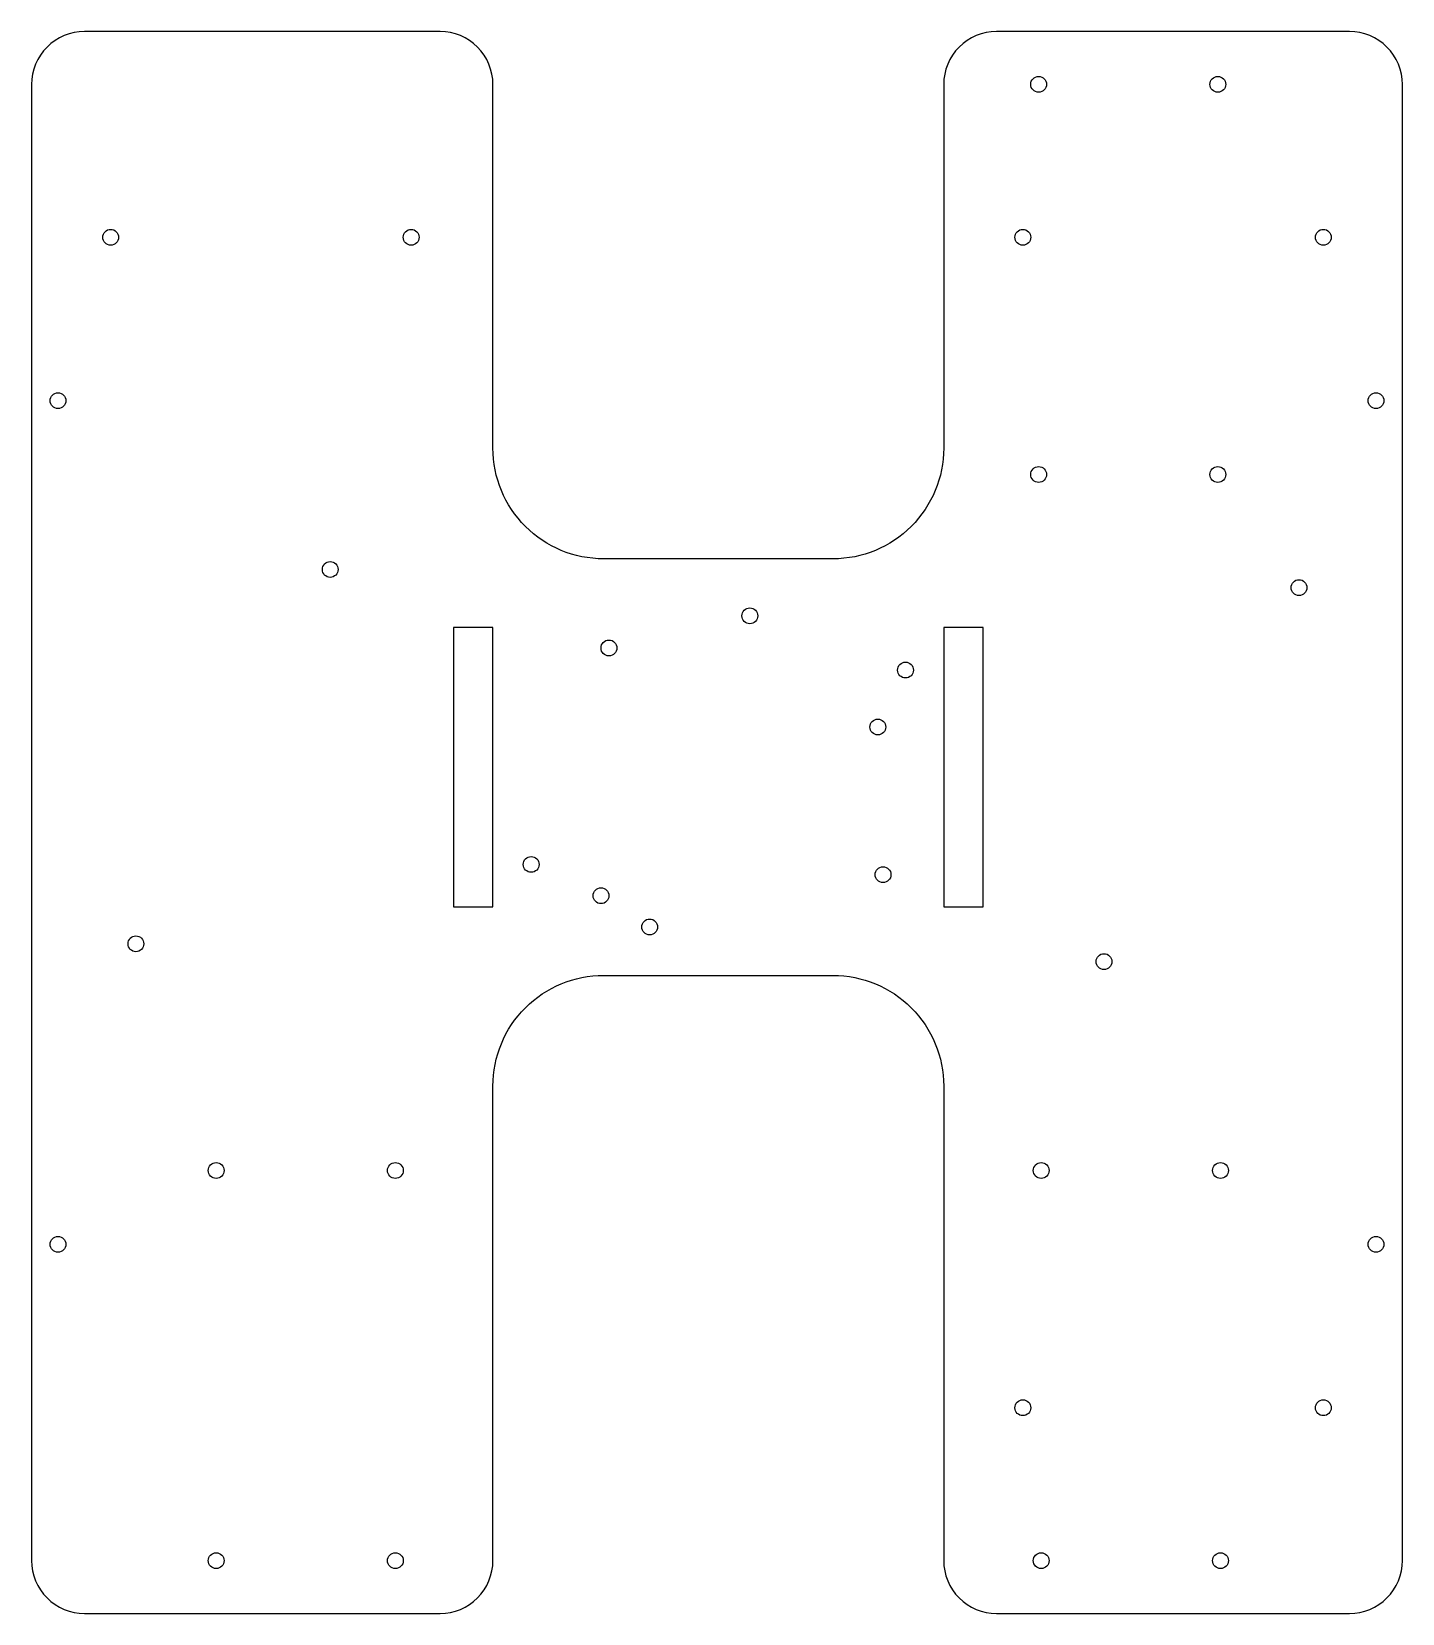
# Model space of a CAD drawing. Header units: millimetres. Extents: x -130 to 130, y -160 to 140.
import ezdxf

# ---------------------------------------------------------------- set-up
doc = ezdxf.new("R2010")
doc.units = ezdxf.units.MM
doc.layers.get('0').update_dxf_attribs({"linetype": 'CONTINUOUS'})

msp = doc.modelspace()

# ---------------------------------------------------------------- linework, layer by layer
msp.add_lwpolyline([(-130, 129.99), (-130, -150.01, 0.414214), (-120, -160.01), (-52.5, -160.01, 0.414214), (-42.5, -150.01), (-42.5, -60, -0.414214), (-21.5, -39), (22, -39, -0.414214), (43, -60), (43, -150.01, 0.414214), (53, -160.01), (120, -160.01, 0.414214), (130, -150.01), (130, 129.99, 0.414214), (120, 139.99), (53, 139.99, 0.414214), (43, 129.99), (43, 61, -0.414214), (22, 40), (-21.5, 40, -0.414214), (-42.5, 61), (-42.5, 129.99, 0.414214), (-52.5, 139.99), (-120, 139.99, 0.414214)], format="xyb", close=True)
for points in [[(-42.5, 27), (-50, 27), (-50, -26), (-42.5, -26)], [(50.5, 27), (43, 27), (43, -26), (50.5, -26)]]:
    msp.add_lwpolyline(points, close=True)
for centre in [(61, 129.99), (95, 129.99), (-115, 100.99), (-58, 100.99), (58, 100.99), (115, 100.99), (-125, 69.99), (125, 69.99), (61, 55.99), (95, 55.99), (-73.36, 37.99), (110.4, 34.54), (6.23, 29.18), (-20.5, 23.1), (35.75, 18.9), (30.5, 8.1), (-35.25, -17.96), (31.5, -19.9), (-22, -23.9), (-12.77, -29.82), (-110.22, -33.01), (73.4, -36.39), (-95, -76.01), (-61, -76.01), (61.5, -76.01), (95.5, -76.01), (-125, -90.01), (125, -90.01), (58, -121.01), (115, -121.01), (-95, -150.01), (-61, -150.01), (61.5, -150.01), (95.5, -150.01)]:
    msp.add_circle(centre, 1.5)

doc.saveas('drawing.dxf')
